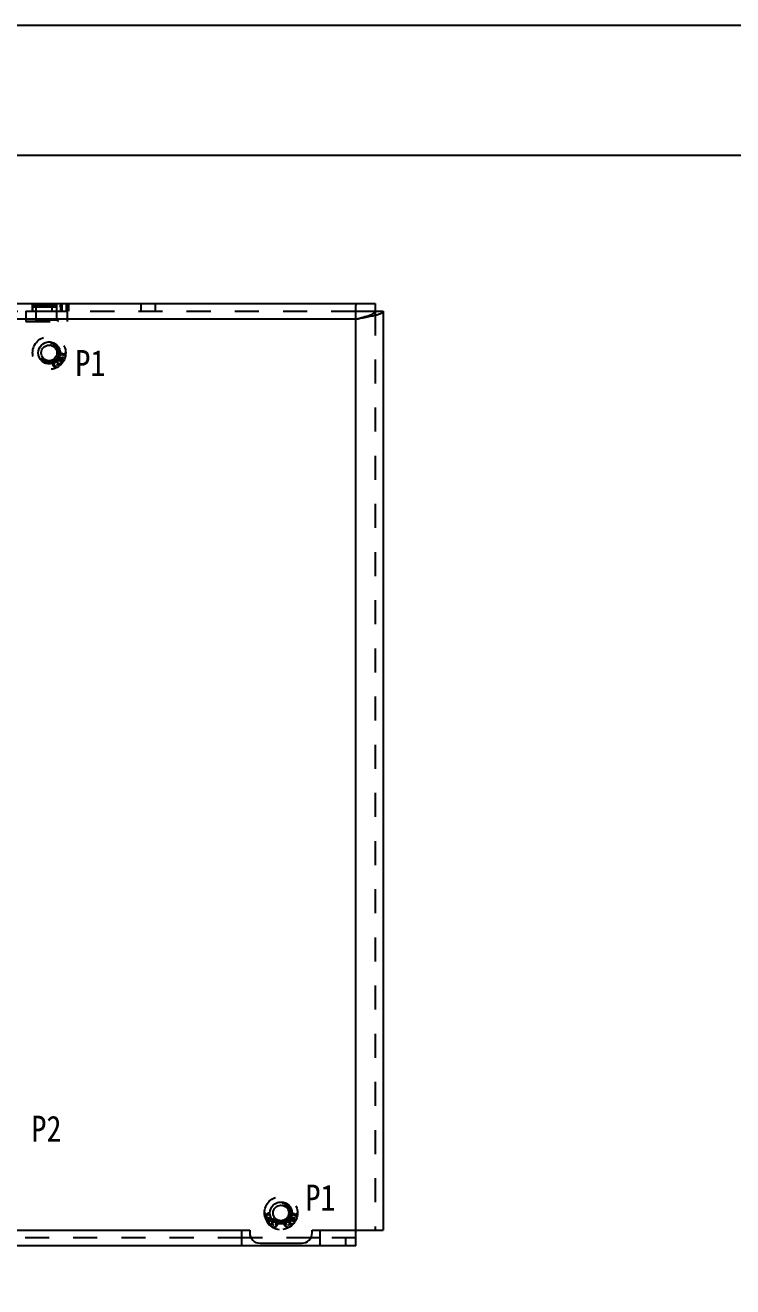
# Model space of a CAD drawing. Header units: millimetres. Extents: x -177 to 18421, y -5017 to 3255.
# Drawn here: x 14574.9 to 14710.7, y 2017.1 to 2259.5 of the extents above; entities that cross this region are included whole.
import ezdxf

# ---------------------------------------------------------------- set-up
doc = ezdxf.new("R2010")
doc.units = ezdxf.units.MM
doc.header["$LTSCALE"] = 46.255
doc.linetypes.add('HIDDEN', pattern=[0.2, 0.1, -0.1])
doc.layers.get('0').update_dxf_attribs({"linetype": 'CONTINUOUS'})
for name, color, linetype in [('02___PRT_ALL_AXES', 7, 'CONTINUOUS'), ('03___PRT_ALL_CURVES', 7, 'CONTINUOUS'), ('DEFAULT_2', 8, 'HIDDEN')]:
    doc.layers.add(name, color=color, linetype=linetype)
doc.styles.get("Standard").update_dxf_attribs({"font": 'txt', "width": 0.85})

msp = doc.modelspace()

# ---------------------------------------------------------------- linework, layer by layer
at = {"color": 7, "linetype": 'Continuous'}
for p, q in [((13724.839, 2259.458), (15274.839, 2259.458)), ((14642.108, 2206.021), (14642.108, 2204.521)), ((14638.408, 2204.521), (14643.608, 2204.521)), ((14618.317, 2026.521), (14616.508, 2026.521)), ((14631.508, 2026.521), (14629.699, 2026.521))]:
    msp.add_line(p, q, dxfattribs=at)
at = {"color": 3, "linetype": 'Continuous'}
for p, q in [((14185.908, 2206.021), (14642.108, 2206.021)), ((14638.408, 2025.021), (14638.408, 2205.62)), ((14638.408, 2203.021), (14189.608, 2203.021)), ((14643.608, 2204.521), (14643.608, 2028.021)), ((14490.008, 2028.021), (14618.008, 2028.021)), ((14616.508, 2025.021), (14616.508, 2028.021)), ((14618.008, 2028.021), (14618.008, 2027.521)), ((14630.008, 2028.021), (14643.608, 2028.021)), ((14630.008, 2027.521), (14630.008, 2028.021)), ((14631.508, 2025.021), (14631.508, 2028.021)), ((14638.408, 2025.021), (14189.608, 2025.021)), ((14620.008, 2025.521), (14628.008, 2025.521))]:
    msp.add_line(p, q, dxfattribs=at)
at = {"color": 7, "linetype": 'Continuous'}
msp.add_lwpolyline([(13749.839, 1184.458), (15249.839, 1184.458), (15249.839, 2234.458), (13749.839, 2234.458)], close=True, dxfattribs=at)
at = {"color": 3, "linetype": 'Continuous'}
for centre, start, end in [((14620.008, 2027.521), 180, 270), ((14628.008, 2027.521), 270, 0)]:
    msp.add_arc(centre, 2, start, end, dxfattribs=at)
at = {"color": 7, "linetype": 'Continuous'}
msp.add_open_spline([(14638.408, 2203.021), (14638.881, 2203.143), (14639.756, 2203.364), (14640.923, 2203.727), (14641.701, 2204.014), (14642.108, 2204.365), (14642.108, 2204.521)], degree=3, knots=[0, 0, 0, 0, 0.3592903, 0.6677624, 0.8849519, 1, 1, 1, 1], dxfattribs=at)
at = {"color": 3, "linetype": 'Continuous'}
for points, knots in [([(14638.408, 2203.021), (14638.68, 2203.071), (14639.701, 2203.259), (14640.721, 2203.453), (14641.465, 2203.621)], [0, 0, 0, 0, 0.2655522, 1, 1, 1, 1]), ([(14641.465, 2203.621), (14641.572, 2203.646), (14641.958, 2203.736), (14642.342, 2203.836), (14642.615, 2203.921)], [0, 0, 0, 0, 0.276903, 1, 1, 1, 1]), ([(14642.615, 2203.921), (14642.691, 2203.945), (14642.943, 2204.029), (14643.194, 2204.126), (14643.354, 2204.221)], [0, 0, 0, 0, 0.2993259, 1, 1, 1, 1]), ([(14643.354, 2204.221), (14643.392, 2204.244), (14643.501, 2204.314), (14643.608, 2204.432), (14643.608, 2204.521)], [0, 0, 0, 0, 0.333761, 1, 1, 1, 1])]:
    msp.add_open_spline(points, degree=3, knots=knots, dxfattribs=at)
at = {"layer": '02___PRT_ALL_AXES', "color": 8, "linetype": 'HIDDEN'}
for p, q in [((14576.318, 2205.891), (14581.698, 2205.891)), ((14576.318, 2205.891), (14576.318, 2205.761)), ((14576.318, 2205.761), (14581.698, 2205.761)), ((14576.318, 2205.761), (14576.518, 2205.371)), ((14576.318, 2205.371), (14581.698, 2205.371)), ((14576.318, 2205.371), (14576.318, 2204.521)), ((14577.008, 2202.821), (14577.008, 2205.891)), ((14581.008, 2202.821), (14581.008, 2205.891)), ((14581.698, 2205.761), (14581.498, 2205.371)), ((14581.698, 2205.891), (14581.698, 2205.761)), ((14581.698, 2205.371), (14581.698, 2204.521)), ((14575.033, 2204.521), (14582.983, 2204.521)), ((14575.033, 2204.521), (14575.033, 2202.521)), ((14582.983, 2204.521), (14582.983, 2202.521)), ((14575.033, 2202.521), (14582.983, 2202.521))]:
    msp.add_line(p, q, dxfattribs=at)
for centre, radius in [((14579.508, 2196.521), 3.175), ((14579.508, 2196.521), 2.11), ((14579.508, 2196.521), 1.91), ((14624.008, 2031.321), 3.175), ((14624.008, 2031.321), 2.11), ((14624.008, 2031.321), 1.91)]:
    msp.add_circle(centre, radius, dxfattribs=at)
at = {"layer": '02___PRT_ALL_AXES', "color": 3, "linetype": 'Continuous'}
for centre in [(14579.508, 2196.521), (14624.008, 2031.321)]:
    msp.add_circle(centre, 2.1, dxfattribs=at)
at = {"layer": '02___PRT_ALL_AXES', "color": 7, "linetype": 'Continuous'}
for centre in [(14579.508, 2196.521), (14624.008, 2031.321)]:
    msp.add_circle(centre, 1.5, dxfattribs=at)
at = {"layer": '03___PRT_ALL_CURVES', "color": 8, "linetype": 'HIDDEN'}
msp.add_circle((14624.008, 2031.321), 2.1, dxfattribs=at)
at = {"layer": 'DEFAULT_2', "color": 8, "linetype": 'HIDDEN'}
for p, q in [((14576.258, 2206.021), (14576.258, 2204.521)), ((14576.308, 2206.021), (14576.308, 2204.521)), ((14577.008, 2202.821), (14577.008, 2205.891)), ((14580.008, 2206.021), (14580.008, 2204.521)), ((14581.008, 2202.821), (14581.008, 2206.021)), ((14581.708, 2206.021), (14581.708, 2204.521)), ((14582.008, 2204.521), (14582.008, 2206.021)), ((14582.758, 2206.021), (14582.758, 2204.521)), ((14583.008, 2204.521), (14583.008, 2206.021)), ((14583.208, 2206.021), (14583.208, 2204.521)), ((14597.108, 2206.021), (14597.108, 2204.521)), ((14599.867, 2206.021), (14599.867, 2204.521)), ((14638.408, 2206.021), (14638.408, 2205.62)), ((14189.608, 2204.521), (14638.408, 2204.521)), ((14577.008, 2202.821), (14576.708, 2202.521)), ((14581.008, 2202.821), (14577.008, 2202.821)), ((14581.008, 2202.821), (14581.308, 2202.521)), ((14642.108, 2204.521), (14642.108, 2028.021)), ((14577.214, 2202.571), (14575.041, 2202.571)), ((14575.041, 2202.521), (14575.041, 2202.571)), ((14575.049, 2202.521), (14575.049, 2202.571)), ((14575.049, 2202.521), (14581.308, 2202.521)), ((14575.057, 2202.521), (14575.057, 2202.571)), ((14575.075, 2202.521), (14575.075, 2202.571)), ((14575.116, 2202.521), (14575.116, 2202.571)), ((14575.121, 2202.521), (14575.121, 2202.571)), ((14575.168, 2202.521), (14575.168, 2202.571)), ((14575.176, 2202.521), (14575.176, 2202.571)), ((14575.186, 2202.521), (14575.186, 2202.571)), ((14575.201, 2202.521), (14575.201, 2202.571)), ((14575.21, 2202.521), (14575.21, 2202.571)), ((14575.219, 2202.521), (14575.219, 2202.571)), ((14575.242, 2202.521), (14575.242, 2202.571)), ((14575.246, 2202.521), (14575.246, 2202.571)), ((14575.297, 2202.521), (14575.297, 2202.571)), ((14575.302, 2202.521), (14575.302, 2202.571)), ((14575.303, 2202.521), (14575.303, 2202.571)), ((14575.309, 2202.521), (14575.309, 2202.571)), ((14575.312, 2202.521), (14575.312, 2202.571)), ((14575.339, 2202.521), (14575.339, 2202.571)), ((14575.376, 2202.521), (14575.376, 2202.571)), ((14575.403, 2202.521), (14575.403, 2202.571)), ((14575.41, 2202.521), (14575.41, 2202.571)), ((14575.419, 2202.521), (14575.419, 2202.571)), ((14575.437, 2202.521), (14575.437, 2202.571)), ((14575.443, 2202.521), (14575.443, 2202.571)), ((14575.463, 2202.521), (14575.463, 2202.571)), ((14575.477, 2202.521), (14575.477, 2202.571)), ((14575.486, 2202.521), (14575.486, 2202.571)), ((14575.488, 2202.521), (14575.488, 2202.571)), ((14575.494, 2202.521), (14575.494, 2202.571)), ((14575.506, 2202.521), (14575.506, 2202.571)), ((14575.544, 2202.521), (14575.544, 2202.571)), ((14575.566, 2202.521), (14575.566, 2202.571)), ((14575.567, 2202.521), (14575.567, 2202.571)), ((14575.605, 2202.521), (14575.605, 2202.571)), ((14575.609, 2202.521), (14575.609, 2202.571)), ((14575.616, 2202.521), (14575.616, 2202.571)), ((14575.622, 2202.521), (14575.622, 2202.571)), ((14575.625, 2202.521), (14575.625, 2202.571)), ((14575.634, 2202.521), (14575.634, 2202.571)), ((14575.674, 2202.521), (14575.674, 2202.571)), ((14575.709, 2202.521), (14575.709, 2202.571)), ((14575.736, 2202.521), (14575.736, 2202.571)), ((14575.758, 2202.521), (14575.758, 2202.571)), ((14575.779, 2202.521), (14575.779, 2202.571)), ((14575.794, 2202.521), (14575.794, 2202.571)), ((14575.802, 2202.521), (14575.802, 2202.571)), ((14575.818, 2202.521), (14575.818, 2202.571)), ((14575.824, 2202.521), (14575.824, 2202.571)), ((14575.834, 2202.521), (14575.834, 2202.571)), ((14575.843, 2202.521), (14575.843, 2202.571)), ((14575.86, 2202.521), (14575.86, 2202.571)), ((14575.88, 2202.521), (14575.88, 2202.571)), ((14575.887, 2202.521), (14575.887, 2202.571)), ((14575.889, 2202.521), (14575.889, 2202.571)), ((14575.9, 2202.521), (14575.9, 2202.571)), ((14575.913, 2202.521), (14575.913, 2202.571)), ((14575.919, 2202.521), (14575.919, 2202.571)), ((14575.939, 2202.521), (14575.939, 2202.571)), ((14575.967, 2202.521), (14575.967, 2202.571)), ((14575.969, 2202.521), (14575.969, 2202.571)), ((14575.989, 2202.521), (14575.989, 2202.571)), ((14576.004, 2202.521), (14576.004, 2202.571)), ((14576.015, 2202.521), (14576.015, 2202.571)), ((14576.028, 2202.521), (14576.028, 2202.571)), ((14576.04, 2202.521), (14576.04, 2202.571)), ((14576.045, 2202.521), (14576.045, 2202.571)), ((14576.046, 2202.521), (14576.046, 2202.571)), ((14576.109, 2202.521), (14576.109, 2202.571)), ((14576.117, 2202.521), (14576.117, 2202.571)), ((14576.135, 2202.521), (14576.135, 2202.571)), ((14576.136, 2202.521), (14576.136, 2202.571)), ((14576.151, 2202.521), (14576.151, 2202.571)), ((14576.178, 2202.521), (14576.178, 2202.571)), ((14576.222, 2202.521), (14576.222, 2202.571)), ((14576.303, 2202.521), (14576.303, 2202.571)), ((14576.318, 2202.521), (14576.318, 2202.571)), ((14576.326, 2202.521), (14576.326, 2202.571)), ((14576.36, 2202.521), (14576.36, 2202.571)), ((14576.381, 2202.521), (14576.381, 2202.571)), ((14576.389, 2202.521), (14576.389, 2202.571)), ((14576.424, 2202.521), (14576.424, 2202.571)), ((14576.442, 2202.521), (14576.442, 2202.571)), ((14576.466, 2202.521), (14576.466, 2202.571)), ((14576.501, 2202.521), (14576.501, 2202.571)), ((14576.583, 2202.521), (14576.583, 2202.571)), ((14576.625, 2202.521), (14576.625, 2202.571)), ((14576.674, 2202.521), (14576.674, 2202.571)), ((14576.737, 2202.521), (14576.737, 2202.571)), ((14576.815, 2202.521), (14576.815, 2202.571)), ((14576.864, 2202.521), (14576.864, 2202.571)), ((14576.879, 2202.521), (14576.879, 2202.571)), ((14576.924, 2202.521), (14576.924, 2202.571)), ((14576.971, 2202.521), (14576.971, 2202.571)), ((14576.979, 2202.521), (14576.979, 2202.571)), ((14576.996, 2202.521), (14576.996, 2202.571)), ((14577.004, 2202.521), (14577.004, 2202.571)), ((14577.037, 2202.521), (14577.037, 2202.571)), ((14577.041, 2202.521), (14577.041, 2202.571)), ((14577.064, 2202.521), (14577.064, 2202.571)), ((14577.069, 2202.521), (14577.069, 2202.571)), ((14577.08, 2202.521), (14577.08, 2202.571)), ((14577.096, 2202.521), (14577.096, 2202.571)), ((14577.115, 2202.521), (14577.115, 2202.571)), ((14577.117, 2202.521), (14577.117, 2202.571)), ((14577.118, 2202.521), (14577.118, 2202.571)), ((14577.127, 2202.521), (14577.127, 2202.571)), ((14577.154, 2202.521), (14577.154, 2202.571)), ((14577.157, 2202.521), (14577.157, 2202.571)), ((14577.198, 2202.521), (14577.198, 2202.571)), ((14577.202, 2202.521), (14577.202, 2202.571)), ((14577.214, 2202.521), (14577.214, 2202.571)), ((14581.486, 2195.598), (14581.543, 2195.695)), ((14582.167, 2194.989), (14581.486, 2195.598)), ((14581.543, 2195.695), (14582.397, 2195.203)), ((14581.668, 2196.26), (14581.674, 2196.322)), ((14581.682, 2196.195), (14581.668, 2196.26)), ((14581.674, 2196.322), (14581.701, 2196.369)), ((14581.74, 2196.139), (14581.682, 2196.195)), ((14582.364, 2195.135), (14581.689, 2195.524)), ((14581.689, 2195.524), (14582.284, 2194.979)), ((14581.701, 2196.369), (14581.749, 2196.414)), ((14581.821, 2196.092), (14581.74, 2196.139)), ((14581.749, 2196.414), (14581.838, 2196.455)), ((14581.801, 2196.308), (14581.793, 2196.234)), ((14581.793, 2196.234), (14581.811, 2196.194)), ((14581.827, 2196.343), (14581.801, 2196.308)), ((14581.811, 2196.194), (14581.85, 2196.165)), ((14581.883, 2196.073), (14581.821, 2196.092)), ((14581.873, 2196.376), (14581.827, 2196.343)), ((14581.838, 2196.455), (14581.924, 2196.458)), ((14581.85, 2196.165), (14581.891, 2196.148)), ((14581.938, 2196.382), (14581.873, 2196.376)), ((14581.891, 2196.148), (14581.883, 2196.073)), ((14581.924, 2196.458), (14582.009, 2196.449)), ((14581.98, 2196.377), (14581.938, 2196.382)), ((14582.042, 2196.358), (14581.98, 2196.377)), ((14582.009, 2196.449), (14582.092, 2196.428)), ((14582.08, 2196.316), (14582.042, 2196.358)), ((14582.061, 2195.62), (14582.119, 2195.784)), ((14582.161, 2195.584), (14582.061, 2195.62)), ((14582.098, 2196.277), (14582.08, 2196.316)), ((14582.09, 2196.202), (14582.098, 2196.277)), ((14582.104, 2196.138), (14582.09, 2196.202)), ((14582.092, 2196.428), (14582.172, 2196.369)), ((14582.141, 2196.083), (14582.104, 2196.138)), ((14582.119, 2195.784), (14582.22, 2195.749)), ((14582.22, 2196.025), (14582.141, 2196.083)), ((14582.22, 2195.749), (14582.161, 2195.584)), ((14582.172, 2196.369), (14582.209, 2196.315)), ((14582.209, 2196.315), (14582.225, 2196.263)), ((14582.225, 2196.263), (14582.217, 2196.188)), ((14582.217, 2196.188), (14582.232, 2196.136)), ((14582.302, 2195.991), (14582.22, 2196.025)), ((14582.232, 2196.136), (14582.271, 2196.095)), ((14582.271, 2196.095), (14582.332, 2196.063)), ((14582.408, 2195.979), (14582.302, 2195.991)), ((14582.332, 2196.063), (14582.395, 2196.056)), ((14582.395, 2196.056), (14582.461, 2196.074)), ((14582.407, 2196.369), (14582.415, 2196.444)), ((14582.469, 2196.35), (14582.407, 2196.369)), ((14582.495, 2195.995), (14582.408, 2195.979)), ((14582.415, 2196.444), (14582.498, 2196.422)), ((14582.461, 2196.074), (14582.507, 2196.107)), ((14582.529, 2196.306), (14582.469, 2196.35)), ((14582.585, 2196.036), (14582.495, 2195.995)), ((14582.498, 2196.422), (14582.6, 2196.374)), ((14582.507, 2196.107), (14582.534, 2196.155)), ((14582.545, 2196.254), (14582.529, 2196.306)), ((14582.534, 2196.155), (14582.545, 2196.254)), ((14582.633, 2196.081), (14582.585, 2196.036)), ((14582.6, 2196.374), (14582.657, 2196.305)), ((14582.66, 2196.14), (14582.633, 2196.081)), ((14582.657, 2196.305), (14582.671, 2196.242)), ((14580.176, 2194.285), (14580.19, 2194.383)), ((14580.196, 2194.202), (14580.176, 2194.285)), ((14580.19, 2194.383), (14580.221, 2194.441)), ((14580.211, 2194.162), (14580.196, 2194.202)), ((14580.255, 2194.088), (14580.211, 2194.162)), ((14580.221, 2194.441), (14580.283, 2194.489)), ((14580.302, 2194.038), (14580.255, 2194.088)), ((14580.284, 2194.351), (14580.265, 2194.298)), ((14580.265, 2194.298), (14580.265, 2194.229)), ((14580.265, 2194.229), (14580.281, 2194.19)), ((14580.281, 2194.19), (14580.336, 2194.12)), ((14580.283, 2194.489), (14580.329, 2194.507)), ((14580.334, 2194.394), (14580.284, 2194.351)), ((14580.766, 2193.72), (14580.302, 2194.038)), ((14580.329, 2194.507), (14580.418, 2194.52)), ((14580.38, 2194.413), (14580.334, 2194.394)), ((14580.336, 2194.12), (14580.859, 2193.757)), ((14580.446, 2194.417), (14580.38, 2194.413)), ((14580.418, 2194.52), (14580.48, 2194.499)), ((14580.441, 2193.589), (14580.766, 2193.72)), ((14580.478, 2193.498), (14580.441, 2193.589)), ((14580.497, 2194.391), (14580.446, 2194.417)), ((14580.48, 2194.499), (14580.559, 2194.439)), ((14580.544, 2194.341), (14580.497, 2194.391)), ((14580.602, 2194.364), (14580.544, 2194.341)), ((14580.559, 2194.439), (14580.602, 2194.364)), ((14580.859, 2193.757), (14580.895, 2193.665)), ((14580.891, 2194.193), (14581.039, 2194.286)), ((14580.947, 2194.103), (14580.891, 2194.193)), ((14580.943, 2194.796), (14580.95, 2194.861)), ((14580.965, 2194.7), (14580.943, 2194.796)), ((14581.095, 2194.196), (14580.947, 2194.103)), ((14580.95, 2194.861), (14580.998, 2194.937)), ((14581.015, 2194.63), (14580.965, 2194.7)), ((14580.998, 2194.937), (14581.017, 2194.954)), ((14581.044, 2194.599), (14581.015, 2194.63)), ((14581.017, 2194.954), (14581.095, 2194.999)), ((14581.063, 2194.851), (14581.032, 2194.793)), ((14581.032, 2194.793), (14581.034, 2194.736)), ((14581.034, 2194.736), (14581.06, 2194.673)), ((14581.039, 2194.286), (14581.095, 2194.196)), ((14581.112, 2194.546), (14581.044, 2194.599)), ((14581.06, 2194.673), (14581.089, 2194.642)), ((14581.099, 2194.886), (14581.063, 2194.851)), ((14581.089, 2194.642), (14581.166, 2194.597)), ((14581.095, 2194.999), (14581.16, 2195.003)), ((14581.159, 2194.913), (14581.099, 2194.886)), ((14581.174, 2194.517), (14581.112, 2194.546)), ((14581.215, 2194.908), (14581.159, 2194.913)), ((14581.16, 2195.003), (14581.255, 2194.976)), ((14581.166, 2194.597), (14581.214, 2194.584)), ((14581.254, 2194.505), (14581.174, 2194.517)), ((14581.214, 2194.584), (14581.297, 2194.605)), ((14581.278, 2194.879), (14581.215, 2194.908)), ((14581.238, 2194.431), (14581.254, 2194.505)), ((14581.264, 2194.367), (14581.238, 2194.431)), ((14581.243, 2195.175), (14581.299, 2195.273)), ((14582.097, 2194.683), (14581.243, 2195.175)), ((14581.255, 2194.976), (14581.323, 2194.922)), ((14581.314, 2194.297), (14581.264, 2194.367)), ((14581.323, 2194.922), (14581.278, 2194.879)), ((14581.297, 2194.605), (14581.334, 2194.639)), ((14581.299, 2195.273), (14582.167, 2194.989)), ((14581.372, 2194.236), (14581.314, 2194.297)), ((14581.356, 2194.543), (14581.316, 2194.476)), ((14581.316, 2194.476), (14581.319, 2194.419)), ((14581.319, 2194.419), (14581.359, 2194.34)), ((14581.334, 2194.639), (14581.392, 2194.577)), ((14581.392, 2194.577), (14581.356, 2194.543)), ((14581.359, 2194.34), (14581.418, 2194.279)), ((14581.425, 2194.198), (14581.372, 2194.236)), ((14581.418, 2194.279), (14581.456, 2194.256)), ((14581.488, 2194.169), (14581.425, 2194.198)), ((14581.456, 2194.256), (14581.504, 2194.243)), ((14582.234, 2194.892), (14581.465, 2195.134)), ((14581.465, 2195.134), (14582.14, 2194.745)), ((14581.544, 2194.164), (14581.488, 2194.169)), ((14581.504, 2194.243), (14581.536, 2194.245)), ((14581.536, 2194.245), (14581.596, 2194.272)), ((14581.61, 2194.168), (14581.544, 2194.164)), ((14581.596, 2194.272), (14581.651, 2194.324)), ((14581.66, 2194.186), (14581.61, 2194.168)), ((14581.651, 2194.324), (14581.681, 2194.382)), ((14581.653, 2194.503), (14581.698, 2194.546)), ((14581.673, 2194.463), (14581.653, 2194.503)), ((14581.685, 2194.415), (14581.673, 2194.463)), ((14581.681, 2194.382), (14581.685, 2194.415)), ((14581.698, 2194.546), (14581.733, 2194.491)), ((14581.733, 2194.491), (14581.759, 2194.427)), ((14581.755, 2194.305), (14581.733, 2194.256)), ((14581.761, 2194.371), (14581.755, 2194.305)), ((14581.759, 2194.427), (14581.761, 2194.371)), ((14620.86, 2031.105), (14620.846, 2031.042)), ((14620.856, 2030.94), (14620.884, 2030.881)), ((14620.917, 2031.174), (14620.86, 2031.105)), ((14620.884, 2030.881), (14620.931, 2030.836)), ((14621.019, 2031.222), (14620.917, 2031.174)), ((14620.931, 2030.836), (14621.021, 2030.795)), ((14620.972, 2031.054), (14620.988, 2031.106)), ((14620.983, 2030.955), (14620.972, 2031.054)), ((14621.009, 2030.907), (14620.983, 2030.955)), ((14620.988, 2031.106), (14621.048, 2031.15)), ((14621.056, 2030.874), (14621.009, 2030.907)), ((14621.102, 2031.244), (14621.019, 2031.222)), ((14621.021, 2030.795), (14621.109, 2030.779)), ((14621.048, 2031.15), (14621.11, 2031.169)), ((14621.122, 2030.856), (14621.056, 2030.874)), ((14621.11, 2031.169), (14621.102, 2031.244)), ((14621.109, 2030.779), (14621.214, 2030.791)), ((14621.185, 2030.863), (14621.122, 2030.856)), ((14621.246, 2030.895), (14621.185, 2030.863)), ((14621.214, 2030.791), (14621.296, 2030.825)), ((14621.284, 2030.936), (14621.246, 2030.895)), ((14621.3, 2030.988), (14621.284, 2030.936)), ((14621.308, 2031.115), (14621.292, 2031.063)), ((14621.292, 2031.063), (14621.3, 2030.988)), ((14621.296, 2030.825), (14621.376, 2030.883)), ((14621.397, 2030.584), (14621.297, 2030.549)), ((14621.345, 2031.169), (14621.308, 2031.115)), ((14621.424, 2031.228), (14621.345, 2031.169)), ((14621.376, 2030.883), (14621.413, 2030.938)), ((14621.456, 2030.42), (14621.397, 2030.584)), ((14621.413, 2030.938), (14621.427, 2031.002)), ((14621.419, 2031.077), (14621.436, 2031.116)), ((14621.427, 2031.002), (14621.419, 2031.077)), ((14621.508, 2031.249), (14621.424, 2031.228)), ((14621.436, 2031.116), (14621.475, 2031.158)), ((14621.475, 2031.158), (14621.537, 2031.177)), ((14621.592, 2031.258), (14621.508, 2031.249)), ((14621.537, 2031.177), (14621.579, 2031.182)), ((14621.579, 2031.182), (14621.644, 2031.176)), ((14621.678, 2031.255), (14621.592, 2031.258)), ((14621.667, 2030.965), (14621.626, 2030.948)), ((14621.626, 2030.948), (14621.634, 2030.873)), ((14621.634, 2030.873), (14621.696, 2030.892)), ((14621.644, 2031.176), (14621.69, 2031.143)), ((14621.706, 2030.994), (14621.667, 2030.965)), ((14621.768, 2031.214), (14621.678, 2031.255)), ((14621.69, 2031.143), (14621.715, 2031.108)), ((14621.696, 2030.892), (14621.776, 2030.939)), ((14621.723, 2031.034), (14621.706, 2030.994)), ((14621.715, 2031.108), (14621.723, 2031.034)), ((14621.816, 2031.169), (14621.768, 2031.214)), ((14621.776, 2030.939), (14621.834, 2030.995)), ((14621.842, 2031.122), (14621.816, 2031.169)), ((14621.834, 2030.995), (14621.849, 2031.06)), ((14621.849, 2031.06), (14621.842, 2031.122)), ((14626.168, 2031.06), (14626.174, 2031.122)), ((14626.182, 2030.995), (14626.168, 2031.06)), ((14626.174, 2031.122), (14626.201, 2031.169)), ((14626.24, 2030.939), (14626.182, 2030.995)), ((14626.201, 2031.169), (14626.249, 2031.214)), ((14626.321, 2030.892), (14626.24, 2030.939)), ((14626.249, 2031.214), (14626.338, 2031.255)), ((14626.301, 2031.108), (14626.293, 2031.034)), ((14626.293, 2031.034), (14626.311, 2030.994)), ((14626.327, 2031.143), (14626.301, 2031.108)), ((14626.311, 2030.994), (14626.35, 2030.965)), ((14626.383, 2030.873), (14626.321, 2030.892)), ((14626.373, 2031.176), (14626.327, 2031.143)), ((14626.338, 2031.255), (14626.424, 2031.258)), ((14626.35, 2030.965), (14626.391, 2030.948)), ((14626.438, 2031.182), (14626.373, 2031.176)), ((14626.391, 2030.948), (14626.383, 2030.873)), ((14626.424, 2031.258), (14626.509, 2031.249)), ((14626.48, 2031.177), (14626.438, 2031.182)), ((14626.542, 2031.158), (14626.48, 2031.177)), ((14626.509, 2031.249), (14626.592, 2031.228)), ((14626.58, 2031.116), (14626.542, 2031.158)), ((14626.561, 2030.42), (14626.619, 2030.584)), ((14626.598, 2031.077), (14626.58, 2031.116)), ((14626.59, 2031.002), (14626.598, 2031.077)), ((14626.604, 2030.938), (14626.59, 2031.002)), ((14626.592, 2031.228), (14626.672, 2031.169)), ((14626.641, 2030.883), (14626.604, 2030.938)), ((14626.619, 2030.584), (14626.72, 2030.549)), ((14626.72, 2030.825), (14626.641, 2030.883)), ((14626.672, 2031.169), (14626.709, 2031.115)), ((14626.709, 2031.115), (14626.725, 2031.063)), ((14626.725, 2031.063), (14626.717, 2030.988)), ((14626.717, 2030.988), (14626.732, 2030.936)), ((14626.802, 2030.791), (14626.72, 2030.825)), ((14626.732, 2030.936), (14626.771, 2030.895)), ((14626.771, 2030.895), (14626.832, 2030.863)), ((14626.908, 2030.779), (14626.802, 2030.791)), ((14626.832, 2030.863), (14626.895, 2030.856)), ((14626.895, 2030.856), (14626.961, 2030.874)), ((14626.907, 2031.169), (14626.915, 2031.244)), ((14626.969, 2031.15), (14626.907, 2031.169)), ((14626.995, 2030.795), (14626.908, 2030.779)), ((14626.915, 2031.244), (14626.998, 2031.222)), ((14626.961, 2030.874), (14627.007, 2030.907)), ((14627.029, 2031.106), (14626.969, 2031.15)), ((14627.085, 2030.836), (14626.995, 2030.795)), ((14626.998, 2031.222), (14627.1, 2031.174)), ((14627.007, 2030.907), (14627.034, 2030.955)), ((14627.045, 2031.054), (14627.029, 2031.106)), ((14627.034, 2030.955), (14627.045, 2031.054)), ((14627.133, 2030.881), (14627.085, 2030.836)), ((14627.1, 2031.174), (14627.157, 2031.105)), ((14627.16, 2030.94), (14627.133, 2030.881)), ((14627.157, 2031.105), (14627.171, 2031.042)), ((14621.974, 2030.495), (14621.12, 2030.003)), ((14621.152, 2029.935), (14621.827, 2030.324)), ((14621.827, 2030.324), (14621.233, 2029.779)), ((14621.283, 2029.692), (14622.052, 2029.934)), ((14621.297, 2030.549), (14621.356, 2030.384)), ((14621.35, 2029.789), (14622.03, 2030.398)), ((14622.218, 2030.073), (14621.35, 2029.789)), ((14621.356, 2030.384), (14621.456, 2030.42)), ((14622.052, 2029.934), (14621.377, 2029.545)), ((14621.42, 2029.483), (14622.274, 2029.975)), ((14621.758, 2029.227), (14621.755, 2029.171)), ((14621.755, 2029.171), (14621.762, 2029.105)), ((14621.783, 2029.291), (14621.758, 2029.227)), ((14621.762, 2029.105), (14621.783, 2029.056)), ((14621.818, 2029.346), (14621.783, 2029.291)), ((14621.864, 2029.303), (14621.818, 2029.346)), ((14621.832, 2029.215), (14621.843, 2029.263)), ((14621.836, 2029.182), (14621.832, 2029.215)), ((14621.866, 2029.124), (14621.836, 2029.182)), ((14621.843, 2029.263), (14621.864, 2029.303)), ((14621.857, 2028.986), (14621.907, 2028.968)), ((14621.921, 2029.072), (14621.866, 2029.124)), ((14621.907, 2028.968), (14621.973, 2028.964)), ((14621.98, 2029.045), (14621.921, 2029.072)), ((14621.973, 2028.964), (14622.029, 2028.969)), ((14622.03, 2030.398), (14621.974, 2030.495)), ((14622.013, 2029.043), (14621.98, 2029.045)), ((14622.061, 2029.056), (14622.013, 2029.043)), ((14622.029, 2028.969), (14622.091, 2028.998)), ((14622.099, 2029.079), (14622.061, 2029.056)), ((14622.091, 2028.998), (14622.144, 2029.036)), ((14622.158, 2029.14), (14622.099, 2029.079)), ((14622.183, 2029.439), (14622.125, 2029.377)), ((14622.125, 2029.377), (14622.161, 2029.343)), ((14622.144, 2029.036), (14622.203, 2029.097)), ((14622.198, 2029.219), (14622.158, 2029.14)), ((14622.161, 2029.343), (14622.2, 2029.276)), ((14622.219, 2029.405), (14622.183, 2029.439)), ((14622.262, 2029.776), (14622.194, 2029.722)), ((14622.194, 2029.722), (14622.239, 2029.679)), ((14622.2, 2029.276), (14622.198, 2029.219)), ((14622.203, 2029.097), (14622.253, 2029.167)), ((14622.274, 2029.975), (14622.218, 2030.073)), ((14622.303, 2029.384), (14622.219, 2029.405)), ((14622.239, 2029.679), (14622.301, 2029.708)), ((14622.253, 2029.167), (14622.279, 2029.231)), ((14622.357, 2029.803), (14622.262, 2029.776)), ((14622.263, 2029.305), (14622.343, 2029.317)), ((14622.279, 2029.231), (14622.263, 2029.305)), ((14622.301, 2029.708), (14622.358, 2029.713)), ((14622.351, 2029.397), (14622.303, 2029.384)), ((14622.343, 2029.317), (14622.405, 2029.346)), ((14622.427, 2029.442), (14622.351, 2029.397)), ((14622.422, 2029.799), (14622.357, 2029.803)), ((14622.358, 2029.713), (14622.418, 2029.686)), ((14622.405, 2029.346), (14622.473, 2029.399)), ((14622.418, 2029.686), (14622.454, 2029.651)), ((14622.478, 2029.086), (14622.421, 2028.996)), ((14622.421, 2028.996), (14622.57, 2028.903)), ((14622.5, 2029.754), (14622.422, 2029.799)), ((14622.457, 2029.473), (14622.427, 2029.442)), ((14622.454, 2029.651), (14622.485, 2029.593)), ((14622.483, 2029.536), (14622.457, 2029.473)), ((14622.473, 2029.399), (14622.502, 2029.43)), ((14622.626, 2028.993), (14622.478, 2029.086)), ((14622.485, 2029.593), (14622.483, 2029.536)), ((14622.518, 2029.737), (14622.5, 2029.754)), ((14622.502, 2029.43), (14622.552, 2029.5)), ((14622.567, 2029.661), (14622.518, 2029.737)), ((14622.552, 2029.5), (14622.574, 2029.596)), ((14622.574, 2029.596), (14622.567, 2029.661)), ((14622.57, 2028.903), (14622.626, 2028.993)), ((14622.658, 2028.557), (14622.621, 2028.465)), ((14623.181, 2028.92), (14622.658, 2028.557)), ((14622.751, 2028.52), (14623.215, 2028.838)), ((14623.076, 2028.389), (14622.751, 2028.52)), ((14622.958, 2029.239), (14622.915, 2029.164)), ((14622.915, 2029.164), (14622.973, 2029.141)), ((14623.036, 2029.299), (14622.958, 2029.239)), ((14622.973, 2029.141), (14623.02, 2029.191)), ((14623.02, 2029.191), (14623.071, 2029.217)), ((14623.099, 2029.32), (14623.036, 2029.299)), ((14623.039, 2028.298), (14623.076, 2028.389)), ((14623.071, 2029.217), (14623.137, 2029.213)), ((14623.188, 2029.307), (14623.099, 2029.32)), ((14623.137, 2029.213), (14623.183, 2029.194)), ((14623.236, 2028.99), (14623.181, 2028.92)), ((14623.183, 2029.194), (14623.233, 2029.151)), ((14623.234, 2029.289), (14623.188, 2029.307)), ((14623.215, 2028.838), (14623.262, 2028.888)), ((14623.233, 2029.151), (14623.252, 2029.098)), ((14623.296, 2029.241), (14623.234, 2029.289)), ((14623.252, 2029.029), (14623.236, 2028.99)), ((14623.252, 2029.098), (14623.252, 2029.029)), ((14623.262, 2028.888), (14623.305, 2028.962)), ((14623.326, 2029.183), (14623.296, 2029.241)), ((14623.305, 2028.962), (14623.321, 2029.002)), ((14623.321, 2029.002), (14623.341, 2029.085)), ((14623.341, 2029.085), (14623.326, 2029.183)), ((14624.676, 2029.085), (14624.69, 2029.183)), ((14624.696, 2029.002), (14624.676, 2029.085)), ((14624.69, 2029.183), (14624.721, 2029.241)), ((14624.711, 2028.962), (14624.696, 2029.002)), ((14624.755, 2028.888), (14624.711, 2028.962)), ((14624.721, 2029.241), (14624.783, 2029.289)), ((14624.802, 2028.838), (14624.755, 2028.888)), ((14624.784, 2029.151), (14624.765, 2029.098)), ((14624.765, 2029.098), (14624.765, 2029.029)), ((14624.765, 2029.029), (14624.781, 2028.99)), ((14624.781, 2028.99), (14624.836, 2028.92)), ((14624.783, 2029.289), (14624.829, 2029.307)), ((14624.834, 2029.194), (14624.784, 2029.151)), ((14625.266, 2028.52), (14624.802, 2028.838)), ((14624.829, 2029.307), (14624.918, 2029.32)), ((14624.88, 2029.213), (14624.834, 2029.194)), ((14624.836, 2028.92), (14625.359, 2028.557)), ((14624.946, 2029.217), (14624.88, 2029.213)), ((14624.918, 2029.32), (14624.98, 2029.299)), ((14624.941, 2028.389), (14625.266, 2028.52)), ((14624.978, 2028.298), (14624.941, 2028.389)), ((14624.997, 2029.191), (14624.946, 2029.217)), ((14624.98, 2029.299), (14625.059, 2029.239)), ((14625.044, 2029.141), (14624.997, 2029.191)), ((14625.102, 2029.164), (14625.044, 2029.141)), ((14625.059, 2029.239), (14625.102, 2029.164)), ((14625.359, 2028.557), (14625.395, 2028.465)), ((14625.391, 2028.993), (14625.539, 2029.086)), ((14625.447, 2028.903), (14625.391, 2028.993)), ((14625.443, 2029.596), (14625.45, 2029.661)), ((14625.465, 2029.5), (14625.443, 2029.596)), ((14625.595, 2028.996), (14625.447, 2028.903)), ((14625.45, 2029.661), (14625.498, 2029.737)), ((14625.515, 2029.43), (14625.465, 2029.5)), ((14625.498, 2029.737), (14625.517, 2029.754)), ((14625.544, 2029.399), (14625.515, 2029.43)), ((14625.517, 2029.754), (14625.595, 2029.799)), ((14625.563, 2029.651), (14625.532, 2029.593)), ((14625.532, 2029.593), (14625.534, 2029.536)), ((14625.534, 2029.536), (14625.56, 2029.473)), ((14625.539, 2029.086), (14625.595, 2028.996)), ((14625.612, 2029.346), (14625.544, 2029.399)), ((14625.56, 2029.473), (14625.589, 2029.442)), ((14625.599, 2029.686), (14625.563, 2029.651)), ((14625.589, 2029.442), (14625.666, 2029.397)), ((14625.595, 2029.799), (14625.66, 2029.803)), ((14625.659, 2029.713), (14625.599, 2029.686)), ((14625.674, 2029.317), (14625.612, 2029.346)), ((14625.715, 2029.708), (14625.659, 2029.713)), ((14625.66, 2029.803), (14625.755, 2029.776)), ((14625.666, 2029.397), (14625.714, 2029.384)), ((14625.754, 2029.305), (14625.674, 2029.317)), ((14625.714, 2029.384), (14625.797, 2029.405)), ((14625.778, 2029.679), (14625.715, 2029.708)), ((14625.738, 2029.231), (14625.754, 2029.305)), ((14625.764, 2029.167), (14625.738, 2029.231)), ((14625.743, 2029.975), (14625.799, 2030.073)), ((14626.597, 2029.483), (14625.743, 2029.975)), ((14625.755, 2029.776), (14625.823, 2029.722)), ((14625.814, 2029.097), (14625.764, 2029.167)), ((14625.823, 2029.722), (14625.778, 2029.679)), ((14625.797, 2029.405), (14625.834, 2029.439)), ((14625.799, 2030.073), (14626.667, 2029.789)), ((14625.872, 2029.036), (14625.814, 2029.097)), ((14625.856, 2029.343), (14625.816, 2029.276)), ((14625.816, 2029.276), (14625.819, 2029.219)), ((14625.819, 2029.219), (14625.859, 2029.14)), ((14625.834, 2029.439), (14625.892, 2029.377)), ((14625.892, 2029.377), (14625.856, 2029.343)), ((14625.859, 2029.14), (14625.918, 2029.079)), ((14625.925, 2028.998), (14625.872, 2029.036)), ((14625.918, 2029.079), (14625.956, 2029.056)), ((14625.988, 2028.969), (14625.925, 2028.998)), ((14625.956, 2029.056), (14626.004, 2029.043)), ((14626.734, 2029.692), (14625.965, 2029.934)), ((14625.965, 2029.934), (14626.64, 2029.545)), ((14625.986, 2030.398), (14626.043, 2030.495)), ((14626.667, 2029.789), (14625.986, 2030.398)), ((14626.044, 2028.964), (14625.988, 2028.969)), ((14626.004, 2029.043), (14626.036, 2029.045)), ((14626.036, 2029.045), (14626.096, 2029.072)), ((14626.043, 2030.495), (14626.897, 2030.003)), ((14626.11, 2028.968), (14626.044, 2028.964)), ((14626.096, 2029.072), (14626.151, 2029.124)), ((14626.16, 2028.986), (14626.11, 2028.968)), ((14626.151, 2029.124), (14626.181, 2029.182)), ((14626.153, 2029.303), (14626.198, 2029.346)), ((14626.173, 2029.263), (14626.153, 2029.303)), ((14626.185, 2029.215), (14626.173, 2029.263)), ((14626.181, 2029.182), (14626.185, 2029.215)), ((14626.864, 2029.935), (14626.189, 2030.324)), ((14626.189, 2030.324), (14626.784, 2029.779)), ((14626.198, 2029.346), (14626.233, 2029.291)), ((14626.233, 2029.291), (14626.259, 2029.227)), ((14626.255, 2029.105), (14626.233, 2029.056)), ((14626.261, 2029.171), (14626.255, 2029.105)), ((14626.259, 2029.227), (14626.261, 2029.171)), ((14626.661, 2030.384), (14626.561, 2030.42)), ((14626.72, 2030.549), (14626.661, 2030.384)), ((14616.508, 2026.521), (14491.508, 2026.521)), ((14629.699, 2026.521), (14618.317, 2026.521)), ((14638.408, 2026.521), (14631.508, 2026.521)), ((14636.408, 2026.521), (14636.408, 2025.021))]:
    msp.add_line(p, q, dxfattribs=at)
for centre, radius in [((14579.508, 2196.521), 1.8), ((14624.008, 2031.321), 1.8), ((14624.008, 2031.321), 1.5)]:
    msp.add_circle(centre, radius, dxfattribs=at)
msp.add_arc((14624.008, 2031.321), 3.175, 180, 0, dxfattribs=at)

# ---------------------------------------------------------------- texts
at = {"color": 2, "linetype": 'Continuous', "char_height": 5, "width": 8.5, "attachment_point": 1, "line_spacing_factor": 0.9}
for s, insert in [('P1', (14584.536, 2197.068)), ('P2', (14576.098, 2050.01)), ('P1', (14628.719, 2036.781))]:
    msp.add_mtext(s, dxfattribs=dict(at, insert=insert))

doc.saveas('drawing.dxf')
